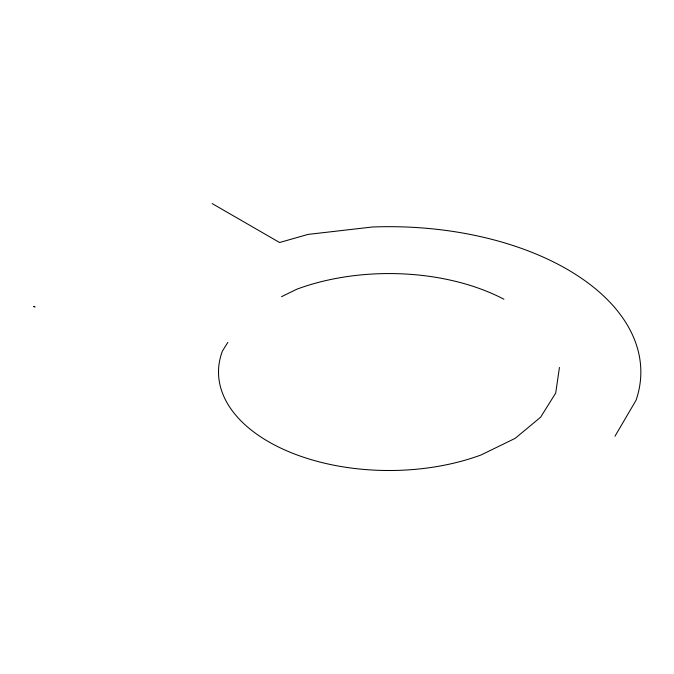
<?xml version="1.0" encoding="UTF-8"?>
<svg xmlns="http://www.w3.org/2000/svg" width="674" height="674" viewBox="0 0 674 674"><rect width="100%" height="100%" fill="white"/><g stroke="black" fill="none" stroke-linecap="round" stroke-linejoin="round"><path stroke-width="1.01" d="M559.445 367.44L555.705 393.052L540.599 417.24L515.172 438.336L481.16 454.925A170.556 98.471 0 0 1 291.673 452.869A170.556 98.471 0 0 1 222.445 351.019L227.846 342.375M614.966 436.238L636.045 400.289A251.781 145.365 0 0 0 372.427 226.995L307.967 234.417L279.592 242.514L212.192 203.599M281.53 296.686L296.99 289.146A170.556 98.471 0 0 1 503.916 299.231M34.155 306.384L33.7 306.653L35.04 306.897L34.155 306.384"/></g></svg>
